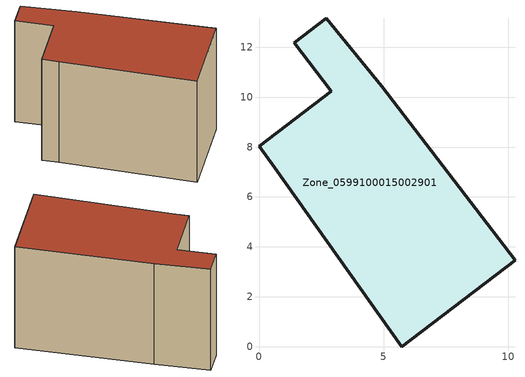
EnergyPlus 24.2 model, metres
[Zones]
Zone_0599100015002901
 floor ground (C_G): 2.69,13.16 4.93,10.44 10.27,3.47 5.73,0 0.63,7.17 0,8.03 2.89,10.25 1.41,12.18 z3.21
 wall outside (C_F): 4.93,10.44 2.69,13.16 1.41,12.18 2.89,10.25 0,8.03 0.63,7.17 5.73,0 10.27,3.47 4.93,10.44 z3.21:10.85
 roof outside (C_R): 10.27,3.47 4.93,10.44 2.69,13.16 1.41,12.18 2.89,10.25 0,8.03 0.63,7.17 5.73,0 z10.85
[BUILDING]
Pand.0599100015002901: North Axis=0; Terrain=City; Loads Convergence Tolerance Value=0.04; Temperature Convergence Tolerance Value=0.4; Solar Distribution=FullExterior; Maximum Number of Warmup Days=25; Minimum Number of Warmup Days=1
[Site:Location]
Rotterdam.The.Hague.AP_ZH_NLD Design_Conditions: Latitude=51.96; Longitude=4.45; Time Zone=1; Elevation=-4.5
[SITE:GROUNDTEMPERATURE:BUILDINGSURFACE]
18, 18, 18, 18, 18, 18, 18, 18, 18, 18, 18, 18
[MATERIAL] Thermal Absorptance=0.9; Solar Absorptance=0.7; Visible Absorptance=0.7
Name | Roughness | Thickness | Conductivity | Density | Specific Heat
G.TI.1975-1991 | MediumSmooth | 0.15 | 0.288461 | 540 | 1210
F.TI.1975-1991 | Rough | 0.3 | 0.230769 | 1920 | 840
R.TI.1975-1991 | MediumRough | 0.2 | 0.153846 | 1500 | 1000
[CONSTRUCTION]
C_G: G.TI.1975-1991
C_F: F.TI.1975-1991
C_R: R.TI.1975-1991
[ZONE]
Zone_0599100015002901: Type=1; Multiplier=1; Ceiling Height=Autocalculate; Volume=Autocalculate; Floor Area=autocalculate; Part of Total Floor Area=Yes
[ZONEINFILTRATION:DESIGNFLOWRATE]
Infil_Zone_0599100015002901: Zone or ZoneList or Space or SpaceList=Zone_0599100015002901; Schedule=AlwaysOn; Design Flow Rate Calculation Method=Flow/Area; Flow Rate per Floor Area=0.003; Constant Term Coefficient=1; Temperature Term Coefficient=0; Velocity Term Coefficient=0; Velocity Squared Term Coefficient=0
[HVACTEMPLATE:ZONE:IDEALLOADSAIRSYSTEM]
Zone_0599100015002901: Maximum Heating Supply Air Temperature=50; Minimum Cooling Supply Air Temperature=13; Maximum Heating Supply Air Humidity Ratio=0.0156; Minimum Cooling Supply Air Humidity Ratio=0.0077; Heating Limit=NoLimit; Cooling Limit=NoLimit; Dehumidification Control Type=ConstantSensibleHeatRatio; Cooling Sensible Heat Ratio=0.7; Dehumidification Setpoint=60; Humidification Control Type=None; Humidification Setpoint=30; Outdoor Air Method=None; Outdoor Air Flow Rate per Person=0.00944; Outdoor Air Flow Rate per Zone Floor Area=0; Outdoor Air Flow Rate per Zone=0; Demand Controlled Ventilation Type=None; Outdoor Air Economizer Type=NoEconomizer; Heat Recovery Type=None; Sensible Heat Recovery Effectiveness=0.7; Latent Heat Recovery Effectiveness=0.65
[ZONECONTROL:THERMOSTAT]
ThermostatControl_Zone_0599100015002901: Zone or ZoneList=Zone_0599100015002901; Control Type Schedule=DualSetpointControlType; Control 1=Thermostat_Zone_0599100015002901; Temperature Difference Between Cutout And Setpoint=0
[THERMOSTATSETPOINT:DUALSETPOINT]
Thermostat_Zone_0599100015002901: Heating Setpoint Temperature Schedule=HeatingSetpoint_Zone_0599100015002901; Cooling Setpoint Temperature Schedule=CoolingSetpoint_Zone_0599100015002901
[SCHEDULE:COMPACT]
HeatingSetpoint_Zone_0599100015002901: Through: 12/31, For: AllDays, Until: 24:00, 21
CoolingSetpoint_Zone_0599100015002901: Through: 12/31, For: AllDays, Until: 24:00, 24
DualSetpointControlType: Through: 12/31, For: AllDays, Until: 24:00, 4
AlwaysOn: Through: 12/31, For: AllDays, Until: 24:00, 1
